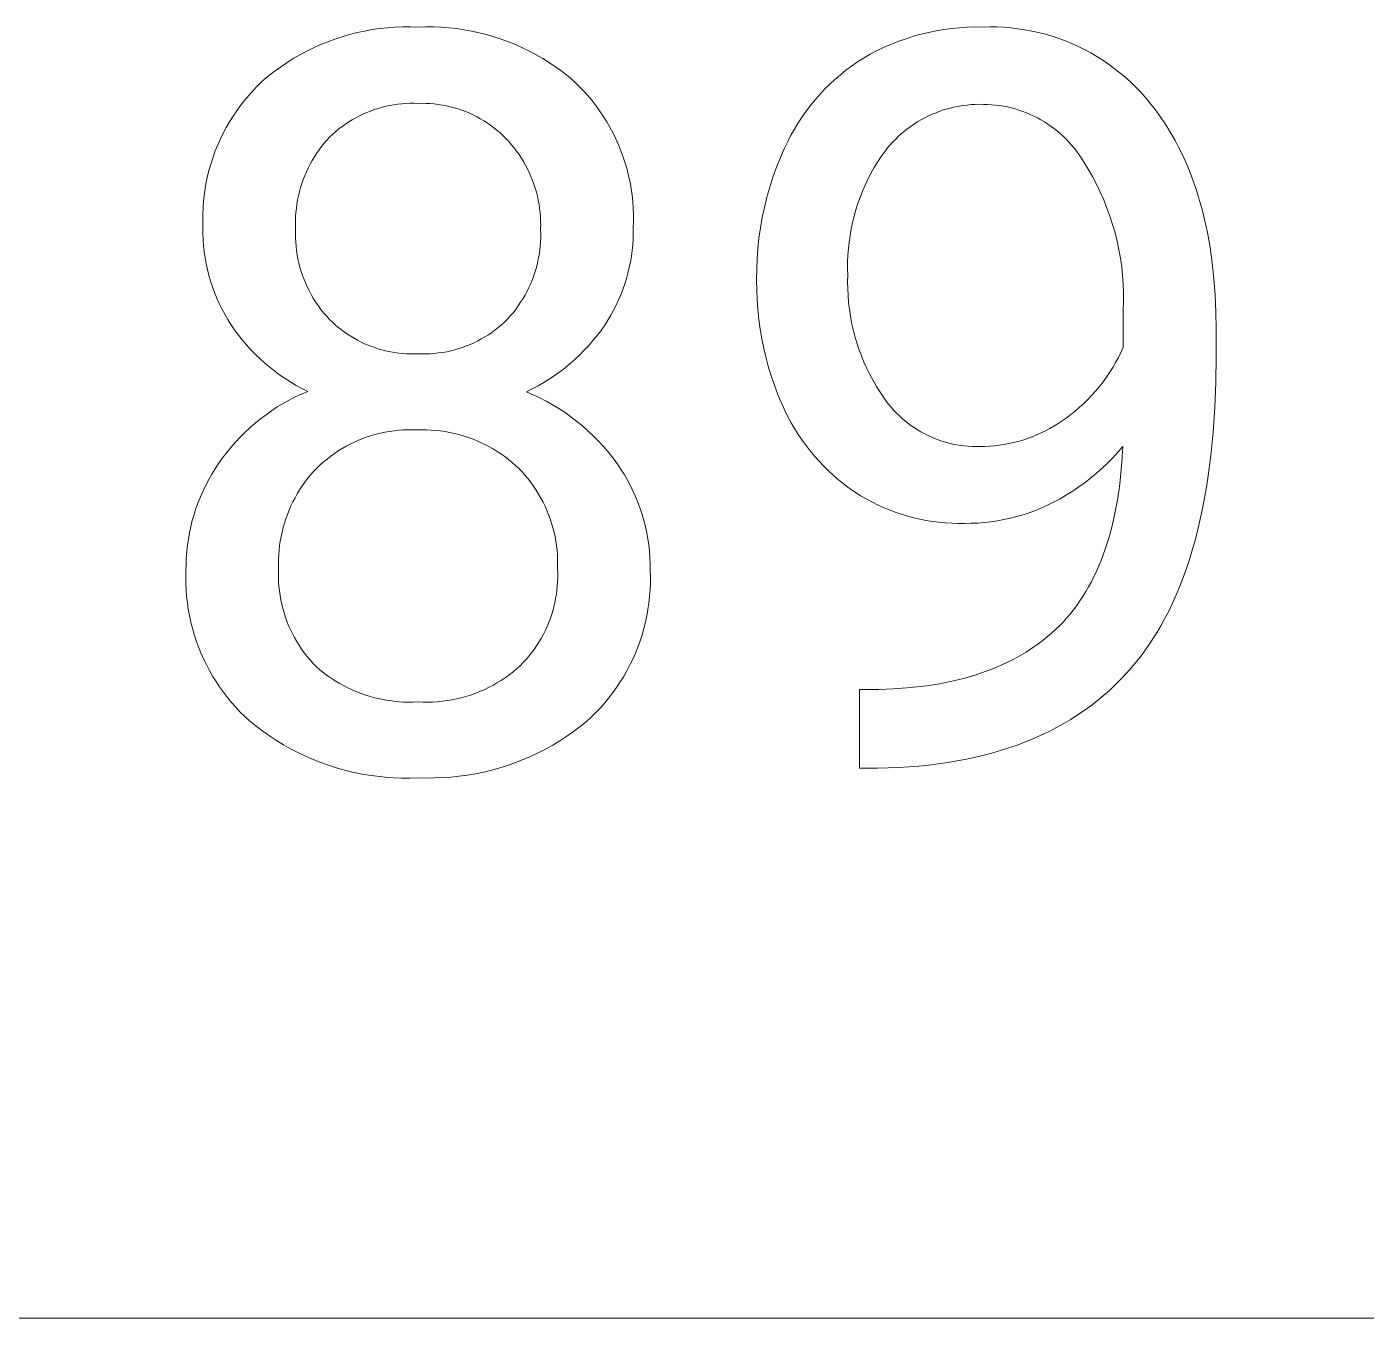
# Model space of a CAD drawing. Header units: millimetres. Extents: x -1246 to 2331, y -493 to 2006.
# Drawn here: x 1735.5 to 1797.6, y -292.9 to -233 of the extents above; entities that cross this region are included whole.
import ezdxf

# ---------------------------------------------------------------- set-up
doc = ezdxf.new("R2010")
doc.units = ezdxf.units.MM
doc.header["$MEASUREMENT"] = 0
doc.layers.add('Domyślny', color=7, linetype='Continuous', true_color=0x000000)

msp = doc.modelspace()

# ---------------------------------------------------------------- linework, layer by layer
at = {"layer": 'Domyślny', "color": 18, "lineweight": 15, "true_color": 0x000000}
for p, q in [((1749.455, -233.713), (1749.79, -233.59)), ((1749.79, -233.59), (1750.128, -233.479)), ((1750.128, -233.479), (1750.471, -233.38)), ((1750.471, -233.38), (1750.816, -233.292)), ((1750.816, -233.292), (1751.165, -233.217)), ((1751.165, -233.217), (1751.516, -233.154)), ((1751.516, -233.154), (1751.869, -233.103)), ((1751.869, -233.103), (1752.223, -233.064)), ((1752.223, -233.064), (1752.579, -233.037)), ((1752.579, -233.037), (1752.935, -233.023)), ((1752.935, -233.023), (1753.291, -233.021)), ((1753.291, -233.021), (1753.648, -233.032)), ((1753.648, -233.032), (1754.004, -233.022)), ((1754.004, -233.022), (1754.361, -233.024)), ((1754.361, -233.024), (1754.717, -233.038)), ((1754.717, -233.038), (1755.072, -233.065)), ((1755.072, -233.065), (1755.427, -233.104)), ((1755.427, -233.104), (1755.779, -233.155)), ((1755.779, -233.155), (1756.13, -233.218)), ((1756.13, -233.218), (1756.479, -233.294)), ((1756.479, -233.294), (1756.824, -233.381)), ((1756.824, -233.381), (1757.167, -233.481)), ((1757.167, -233.481), (1757.505, -233.592)), ((1757.505, -233.592), (1757.84, -233.715)), ((1775.942, -233.693), (1776.284, -233.572)), ((1776.284, -233.572), (1776.629, -233.463)), ((1776.629, -233.463), (1776.978, -233.365)), ((1776.978, -233.365), (1777.33, -233.28)), ((1777.33, -233.28), (1777.685, -233.207)), ((1777.685, -233.207), (1778.042, -233.147)), ((1778.042, -233.147), (1778.402, -233.099)), ((1778.402, -233.099), (1778.762, -233.063)), ((1778.762, -233.063), (1779.124, -233.04)), ((1779.124, -233.04), (1779.486, -233.03)), ((1779.486, -233.03), (1779.848, -233.032)), ((1779.848, -233.032), (1780.174, -233.025)), ((1780.174, -233.025), (1780.5, -233.029)), ((1780.5, -233.029), (1780.825, -233.044)), ((1780.825, -233.044), (1781.15, -233.071)), ((1781.15, -233.071), (1781.474, -233.108)), ((1781.474, -233.108), (1781.796, -233.157)), ((1781.796, -233.157), (1782.116, -233.216)), ((1782.116, -233.216), (1782.434, -233.287)), ((1782.434, -233.287), (1782.75, -233.369)), ((1782.75, -233.369), (1783.062, -233.461)), ((1783.062, -233.461), (1783.371, -233.564)), ((1783.371, -233.564), (1783.677, -233.678)), ((1748.165, -234.318), (1748.479, -234.15)), ((1748.479, -234.15), (1748.799, -233.993)), ((1748.799, -233.993), (1749.125, -233.848)), ((1749.125, -233.848), (1749.455, -233.713)), ((1757.84, -233.715), (1758.17, -233.849)), ((1758.17, -233.849), (1758.495, -233.995)), ((1758.495, -233.995), (1758.816, -234.152)), ((1758.816, -234.152), (1759.13, -234.32)), ((1774.625, -234.295), (1774.946, -234.127)), ((1774.946, -234.127), (1775.273, -233.971)), ((1775.273, -233.971), (1775.605, -233.826)), ((1775.605, -233.826), (1775.942, -233.693)), ((1783.677, -233.678), (1783.978, -233.801)), ((1783.978, -233.801), (1784.275, -233.936)), ((1784.275, -233.936), (1784.567, -234.08)), ((1784.567, -234.08), (1784.854, -234.234)), ((1784.854, -234.234), (1785.136, -234.398)), ((1747.259, -234.886), (1747.554, -234.687)), ((1747.554, -234.687), (1747.856, -234.497)), ((1747.856, -234.497), (1748.165, -234.318)), ((1759.13, -234.32), (1759.439, -234.498)), ((1759.439, -234.498), (1759.741, -234.687)), ((1759.741, -234.687), (1760.036, -234.887)), ((1773.494, -235.039), (1773.759, -234.841)), ((1773.759, -234.841), (1774.031, -234.652)), ((1774.031, -234.652), (1774.309, -234.473)), ((1774.309, -234.473), (1774.625, -234.295)), ((1785.136, -234.398), (1785.411, -234.572)), ((1785.411, -234.572), (1785.681, -234.755)), ((1785.681, -234.755), (1785.944, -234.947)), ((1746.417, -235.545), (1746.69, -235.316)), ((1746.69, -235.316), (1746.971, -235.096)), ((1746.971, -235.096), (1747.259, -234.886)), ((1760.036, -234.887), (1760.324, -235.097)), ((1760.324, -235.097), (1760.605, -235.316)), ((1760.605, -235.316), (1760.878, -235.545)), ((1772.742, -235.687), (1772.985, -235.463)), ((1772.985, -235.463), (1773.236, -235.247)), ((1773.236, -235.247), (1773.494, -235.039)), ((1785.944, -234.947), (1786.2, -235.148)), ((1786.2, -235.148), (1786.45, -235.358)), ((1786.45, -235.358), (1786.692, -235.576)), ((1745.789, -236.199), (1745.99, -235.974)), ((1745.99, -235.974), (1746.2, -235.756)), ((1746.2, -235.756), (1746.417, -235.545)), ((1760.878, -235.545), (1761.096, -235.756)), ((1761.096, -235.756), (1761.306, -235.973)), ((1761.306, -235.973), (1761.508, -236.198)), ((1772.28, -236.162), (1772.507, -235.92)), ((1772.507, -235.92), (1772.742, -235.687)), ((1786.692, -235.576), (1786.926, -235.802)), ((1786.926, -235.802), (1787.153, -236.037)), ((1787.153, -236.037), (1787.371, -236.279)), ((1745.231, -236.914), (1745.409, -236.669)), ((1745.409, -236.669), (1745.595, -236.431)), ((1745.595, -236.431), (1745.789, -236.199)), ((1752.156, -236.707), (1751.973, -236.752)), ((1752.339, -236.668), (1752.156, -236.707)), ((1752.524, -236.635), (1752.339, -236.668)), ((1752.71, -236.608), (1752.524, -236.635)), ((1752.897, -236.588), (1752.71, -236.608)), ((1753.084, -236.574), (1752.897, -236.588)), ((1753.272, -236.566), (1753.084, -236.574)), ((1753.46, -236.565), (1753.272, -236.566)), ((1753.648, -236.57), (1753.46, -236.565)), ((1753.836, -236.566), (1753.648, -236.57)), ((1754.024, -236.57), (1753.836, -236.566)), ((1754.212, -236.579), (1754.024, -236.57)), ((1754.4, -236.596), (1754.212, -236.579)), ((1754.586, -236.618), (1754.4, -236.596)), ((1754.772, -236.648), (1754.586, -236.618)), ((1754.957, -236.683), (1754.772, -236.648)), ((1755.141, -236.725), (1754.957, -236.683)), ((1755.323, -236.773), (1755.141, -236.725)), ((1761.508, -236.198), (1761.703, -236.43)), ((1761.703, -236.43), (1761.889, -236.668)), ((1761.889, -236.668), (1762.067, -236.913)), ((1771.652, -236.93), (1771.852, -236.667)), ((1771.852, -236.667), (1772.062, -236.41)), ((1772.062, -236.41), (1772.28, -236.162)), ((1778.57, -236.735), (1778.387, -236.776)), ((1778.753, -236.699), (1778.57, -236.735)), ((1778.938, -236.67), (1778.753, -236.699)), ((1779.124, -236.647), (1778.938, -236.67)), ((1779.311, -236.63), (1779.124, -236.647)), ((1779.498, -236.619), (1779.311, -236.63)), ((1779.685, -236.615), (1779.498, -236.619)), ((1779.872, -236.617), (1779.685, -236.615)), ((1780.059, -236.622), (1779.872, -236.617)), ((1780.245, -236.632), (1780.059, -236.622)), ((1780.431, -236.649), (1780.245, -236.632)), ((1780.616, -236.673), (1780.431, -236.649)), ((1780.8, -236.702), (1780.616, -236.673)), ((1780.983, -236.738), (1780.8, -236.702)), ((1781.164, -236.78), (1780.983, -236.738)), ((1787.371, -236.279), (1787.581, -236.528)), ((1787.581, -236.528), (1787.782, -236.784)), ((1744.902, -237.422), (1745.062, -237.165)), ((1745.062, -237.165), (1745.231, -236.914)), ((1750.592, -237.333), (1750.432, -237.431)), ((1750.755, -237.24), (1750.592, -237.333)), ((1750.922, -237.153), (1750.755, -237.24)), ((1751.091, -237.071), (1750.922, -237.153)), ((1751.263, -236.996), (1751.091, -237.071)), ((1751.437, -236.926), (1751.263, -236.996)), ((1751.614, -236.862), (1751.437, -236.926)), ((1751.793, -236.804), (1751.614, -236.862)), ((1751.973, -236.752), (1751.793, -236.804)), ((1755.503, -236.828), (1755.323, -236.773)), ((1755.681, -236.889), (1755.503, -236.828)), ((1755.857, -236.956), (1755.681, -236.889)), ((1756.03, -237.029), (1755.857, -236.956)), ((1756.201, -237.108), (1756.03, -237.029)), ((1756.369, -237.193), (1756.201, -237.108)), ((1756.534, -237.283), (1756.369, -237.193)), ((1756.696, -237.38), (1756.534, -237.283)), ((1762.067, -236.913), (1762.236, -237.163)), ((1762.236, -237.163), (1762.396, -237.42)), ((1771.279, -237.477), (1771.461, -237.2)), ((1771.461, -237.2), (1771.652, -236.93)), ((1776.998, -237.325), (1776.836, -237.419)), ((1777.163, -237.236), (1776.998, -237.325)), ((1777.33, -237.153), (1777.163, -237.236)), ((1777.501, -237.076), (1777.33, -237.153)), ((1777.674, -237.004), (1777.501, -237.076)), ((1777.849, -236.938), (1777.674, -237.004)), ((1778.027, -236.878), (1777.849, -236.938)), ((1778.206, -236.824), (1778.027, -236.878)), ((1778.387, -236.776), (1778.206, -236.824)), ((1781.344, -236.829), (1781.164, -236.78)), ((1781.523, -236.883), (1781.344, -236.829)), ((1781.699, -236.944), (1781.523, -236.883)), ((1781.873, -237.01), (1781.699, -236.944)), ((1782.045, -237.083), (1781.873, -237.01)), ((1782.214, -237.161), (1782.045, -237.083)), ((1782.381, -237.245), (1782.214, -237.161)), ((1782.544, -237.335), (1782.381, -237.245)), ((1782.704, -237.431), (1782.544, -237.335)), ((1787.782, -236.784), (1787.96, -237.022)), ((1787.96, -237.022), (1788.132, -237.266)), ((1788.132, -237.266), (1788.299, -237.515)), ((1744.476, -238.222), (1744.609, -237.95)), ((1744.609, -237.95), (1744.751, -237.683)), ((1744.751, -237.683), (1744.902, -237.422)), ((1749.828, -237.877), (1749.687, -238.002)), ((1749.973, -237.758), (1749.828, -237.877)), ((1750.122, -237.644), (1749.973, -237.758)), ((1750.275, -237.535), (1750.122, -237.644)), ((1750.432, -237.431), (1750.275, -237.535)), ((1756.854, -237.481), (1756.696, -237.38)), ((1757.009, -237.589), (1756.854, -237.481)), ((1757.16, -237.701), (1757.009, -237.589)), ((1757.307, -237.819), (1757.16, -237.701)), ((1757.449, -237.942), (1757.307, -237.819)), ((1757.588, -238.069), (1757.449, -237.942)), ((1762.396, -237.42), (1762.548, -237.682)), ((1762.548, -237.682), (1762.69, -237.949)), ((1762.69, -237.949), (1762.823, -238.221)), ((1770.945, -238.049), (1771.107, -237.76)), ((1771.107, -237.76), (1771.279, -237.477)), ((1776.08, -237.97), (1775.94, -238.095)), ((1776.223, -237.85), (1776.08, -237.97)), ((1776.371, -237.734), (1776.223, -237.85)), ((1776.523, -237.624), (1776.371, -237.734)), ((1776.678, -237.519), (1776.523, -237.624)), ((1776.836, -237.419), (1776.678, -237.519)), ((1782.861, -237.531), (1782.704, -237.431)), ((1783.015, -237.637), (1782.861, -237.531)), ((1783.164, -237.749), (1783.015, -237.637)), ((1783.31, -237.865), (1783.164, -237.749)), ((1783.452, -237.986), (1783.31, -237.865)), ((1788.299, -237.515), (1788.46, -237.769)), ((1788.46, -237.769), (1788.615, -238.029)), ((1744.24, -238.779), (1744.353, -238.498)), ((1744.353, -238.498), (1744.476, -238.222)), ((1749.169, -238.575), (1749.052, -238.731)), ((1749.291, -238.422), (1749.169, -238.575)), ((1749.418, -238.274), (1749.291, -238.422)), ((1749.55, -238.13), (1749.418, -238.274)), ((1749.687, -238.002), (1749.55, -238.13)), ((1757.722, -238.202), (1757.588, -238.069)), ((1757.853, -238.343), (1757.722, -238.202)), ((1757.98, -238.488), (1757.853, -238.343)), ((1758.102, -238.637), (1757.98, -238.488)), ((1762.823, -238.221), (1762.946, -238.497)), ((1762.946, -238.497), (1763.06, -238.777)), ((1770.652, -238.642), (1770.794, -238.343)), ((1770.794, -238.343), (1770.945, -238.049)), ((1775.548, -238.496), (1775.426, -238.639)), ((1775.674, -238.358), (1775.548, -238.496)), ((1775.805, -238.224), (1775.674, -238.358)), ((1775.94, -238.095), (1775.805, -238.224)), ((1783.589, -238.112), (1783.452, -237.986)), ((1783.722, -238.243), (1783.589, -238.112)), ((1783.851, -238.378), (1783.722, -238.243)), ((1783.974, -238.518), (1783.851, -238.378)), ((1784.093, -238.661), (1783.974, -238.518)), ((1788.615, -238.029), (1788.764, -238.294)), ((1788.764, -238.294), (1788.908, -238.564)), ((1788.908, -238.564), (1789.046, -238.839)), ((1744.042, -239.35), (1744.136, -239.063)), ((1744.136, -239.063), (1744.24, -238.779)), ((1748.734, -239.223), (1748.639, -239.394)), ((1748.834, -239.056), (1748.734, -239.223)), ((1748.94, -238.892), (1748.834, -239.056)), ((1749.052, -238.731), (1748.94, -238.892)), ((1758.219, -238.79), (1758.102, -238.637)), ((1758.331, -238.947), (1758.219, -238.79)), ((1758.437, -239.108), (1758.331, -238.947)), ((1758.538, -239.273), (1758.437, -239.108)), ((1763.06, -238.777), (1763.163, -239.061)), ((1763.163, -239.061), (1763.257, -239.349)), ((1770.276, -239.537), (1770.456, -239.087)), ((1770.456, -239.087), (1770.652, -238.642)), ((1775.134, -239.035), (1774.966, -239.291)), ((1775.31, -238.785), (1775.134, -239.035)), ((1775.426, -238.639), (1775.31, -238.785)), ((1784.207, -238.809), (1784.093, -238.661)), ((1784.316, -238.96), (1784.207, -238.809)), ((1784.42, -239.115), (1784.316, -238.96)), ((1784.518, -239.274), (1784.42, -239.115)), ((1789.046, -238.839), (1789.179, -239.12)), ((1789.179, -239.12), (1789.306, -239.406)), ((1743.884, -239.934), (1743.958, -239.641)), ((1743.958, -239.641), (1744.042, -239.35)), ((1748.467, -239.745), (1748.39, -239.924)), ((1748.55, -239.568), (1748.467, -239.745)), ((1748.639, -239.394), (1748.55, -239.568)), ((1758.633, -239.44), (1758.538, -239.273)), ((1758.722, -239.611), (1758.633, -239.44)), ((1758.806, -239.784), (1758.722, -239.611)), ((1758.884, -239.961), (1758.806, -239.784)), ((1763.257, -239.349), (1763.341, -239.639)), ((1763.341, -239.639), (1763.415, -239.933)), ((1770.111, -239.994), (1770.276, -239.537)), ((1774.658, -239.818), (1774.517, -240.09)), ((1774.808, -239.552), (1774.658, -239.818)), ((1774.966, -239.291), (1774.808, -239.552)), ((1784.73, -239.616), (1784.518, -239.274)), ((1784.93, -239.965), (1784.73, -239.616)), ((1789.306, -239.406), (1789.427, -239.697)), ((1789.427, -239.697), (1789.542, -239.994)), ((1743.767, -240.527), (1743.821, -240.229)), ((1743.821, -240.229), (1743.884, -239.934)), ((1748.254, -240.29), (1748.196, -240.477)), ((1748.319, -240.106), (1748.254, -240.29)), ((1748.39, -239.924), (1748.319, -240.106)), ((1758.956, -240.14), (1758.884, -239.961)), ((1759.022, -240.321), (1758.956, -240.14)), ((1759.081, -240.504), (1759.022, -240.321)), ((1763.415, -239.933), (1763.478, -240.229)), ((1763.478, -240.229), (1763.531, -240.526)), ((1769.829, -240.923), (1769.962, -240.456)), ((1769.962, -240.456), (1770.111, -239.994)), ((1774.386, -240.366), (1774.264, -240.646)), ((1774.517, -240.09), (1774.386, -240.366)), ((1785.117, -240.321), (1784.93, -239.965)), ((1785.293, -240.683), (1785.117, -240.321)), ((1789.542, -239.994), (1789.652, -240.296)), ((1789.652, -240.296), (1789.756, -240.603)), ((1743.692, -241.127), (1743.724, -240.826)), ((1743.724, -240.826), (1743.767, -240.527)), ((1748.059, -241.046), (1748.026, -241.238)), ((1748.098, -240.855), (1748.059, -241.046)), ((1748.144, -240.665), (1748.098, -240.855)), ((1748.196, -240.477), (1748.144, -240.665)), ((1759.135, -240.689), (1759.081, -240.504)), ((1759.182, -240.876), (1759.135, -240.689)), ((1759.223, -241.065), (1759.182, -240.876)), ((1759.258, -241.254), (1759.223, -241.065)), ((1763.531, -240.526), (1763.574, -240.826)), ((1763.574, -240.826), (1763.606, -241.126)), ((1769.712, -241.394), (1769.829, -240.923)), ((1774.152, -240.93), (1774.049, -241.218)), ((1774.264, -240.646), (1774.152, -240.93)), ((1785.456, -241.051), (1785.293, -240.683)), ((1785.606, -241.425), (1785.456, -241.051)), ((1789.756, -240.603), (1789.854, -240.916)), ((1789.854, -240.916), (1789.947, -241.233)), ((1743.658, -241.731), (1743.669, -241.428)), ((1743.669, -241.428), (1743.692, -241.127)), ((1747.979, -241.626), (1747.966, -241.821)), ((1747.999, -241.432), (1747.979, -241.626)), ((1748.026, -241.238), (1747.999, -241.432)), ((1759.286, -241.445), (1759.258, -241.254)), ((1759.308, -241.637), (1759.286, -241.445)), ((1759.323, -241.829), (1759.308, -241.637)), ((1763.606, -241.126), (1763.628, -241.428)), ((1763.628, -241.428), (1763.639, -241.73)), ((1769.611, -241.869), (1769.712, -241.394)), ((1773.956, -241.509), (1773.873, -241.803)), ((1774.049, -241.218), (1773.956, -241.509)), ((1785.743, -241.803), (1785.606, -241.425)), ((1789.947, -241.233), (1790.034, -241.557)), ((1790.034, -241.557), (1790.115, -241.885)), ((1743.656, -242.033), (1743.658, -241.731)), ((1743.665, -242.335), (1743.656, -242.033)), ((1747.966, -241.821), (1747.959, -242.016)), ((1747.959, -242.016), (1747.959, -242.212)), ((1747.959, -242.212), (1747.966, -242.407)), ((1759.332, -242.021), (1759.323, -241.829)), ((1759.33, -242.407), (1759.334, -242.214)), ((1759.334, -242.214), (1759.332, -242.021)), ((1763.64, -242.033), (1763.63, -242.335)), ((1763.639, -241.73), (1763.64, -242.033)), ((1769.527, -242.347), (1769.611, -241.869)), ((1773.8, -242.1), (1773.737, -242.399)), ((1773.873, -241.803), (1773.8, -242.1)), ((1785.867, -242.186), (1785.743, -241.803)), ((1785.978, -242.572), (1785.867, -242.186)), ((1790.115, -241.885), (1790.191, -242.219)), ((1790.191, -242.219), (1790.261, -242.558)), ((1743.667, -242.614), (1743.665, -242.335)), ((1743.678, -242.893), (1743.667, -242.614)), ((1743.698, -243.171), (1743.678, -242.893)), ((1747.966, -242.407), (1747.961, -242.605)), ((1747.961, -242.605), (1747.962, -242.804)), ((1747.962, -242.804), (1747.971, -243.003)), ((1759.326, -243.002), (1759.334, -242.803)), ((1759.335, -242.605), (1759.33, -242.407)), ((1759.334, -242.803), (1759.335, -242.605)), ((1763.621, -242.866), (1763.603, -243.13)), ((1763.63, -242.601), (1763.621, -242.866)), ((1763.63, -242.335), (1763.63, -242.601)), ((1769.408, -243.31), (1769.459, -242.828)), ((1769.459, -242.828), (1769.527, -242.347)), ((1773.684, -242.699), (1773.641, -243.002)), ((1773.737, -242.399), (1773.684, -242.699)), ((1786.076, -242.963), (1785.978, -242.572)), ((1790.261, -242.558), (1790.326, -242.902)), ((1790.326, -242.902), (1790.385, -243.252)), ((1743.728, -243.449), (1743.698, -243.171)), ((1743.768, -243.725), (1743.728, -243.449)), ((1747.971, -243.003), (1747.987, -243.201)), ((1747.987, -243.201), (1748.01, -243.399)), ((1748.01, -243.399), (1748.039, -243.595)), ((1759.26, -243.593), (1759.288, -243.397)), ((1759.288, -243.397), (1759.31, -243.199)), ((1759.31, -243.199), (1759.326, -243.002)), ((1763.576, -243.394), (1763.54, -243.657)), ((1763.603, -243.13), (1763.576, -243.394)), ((1769.373, -243.795), (1769.408, -243.31)), ((1773.609, -243.306), (1773.587, -243.611)), ((1773.641, -243.002), (1773.609, -243.306)), ((1786.16, -243.356), (1786.076, -242.963)), ((1786.23, -243.753), (1786.16, -243.356)), ((1790.385, -243.252), (1790.438, -243.607)), ((1743.817, -243.999), (1743.768, -243.725)), ((1743.876, -244.272), (1743.817, -243.999)), ((1748.039, -243.595), (1748.075, -243.791)), ((1748.075, -243.791), (1748.118, -243.985)), ((1748.118, -243.985), (1748.168, -244.177)), ((1748.168, -244.177), (1748.225, -244.368)), ((1759.077, -244.364), (1759.133, -244.174)), ((1759.133, -244.174), (1759.182, -243.982)), ((1759.182, -243.982), (1759.224, -243.788)), ((1759.224, -243.788), (1759.26, -243.593)), ((1763.443, -244.179), (1763.381, -244.437)), ((1763.496, -243.919), (1763.443, -244.179)), ((1763.54, -243.657), (1763.496, -243.919)), ((1769.355, -244.28), (1769.373, -243.795)), ((1773.575, -243.916), (1773.574, -244.222)), ((1773.587, -243.611), (1773.575, -243.916)), ((1786.287, -244.151), (1786.23, -243.753)), ((1786.33, -244.551), (1786.287, -244.151)), ((1790.438, -243.607), (1790.486, -243.967)), ((1790.486, -243.967), (1790.564, -244.704)), ((1743.944, -244.543), (1743.876, -244.272)), ((1744.022, -244.811), (1743.944, -244.543)), ((1744.109, -245.076), (1744.022, -244.811)), ((1748.225, -244.368), (1748.288, -244.557)), ((1748.288, -244.557), (1748.358, -244.743)), ((1748.358, -244.743), (1748.434, -244.926)), ((1758.872, -244.923), (1758.947, -244.739)), ((1758.947, -244.739), (1759.015, -244.553)), ((1759.015, -244.553), (1759.077, -244.364)), ((1763.311, -244.693), (1763.232, -244.946)), ((1763.381, -244.437), (1763.311, -244.693)), ((1769.354, -244.765), (1769.355, -244.28)), ((1769.356, -245.221), (1769.354, -244.765)), ((1773.574, -244.222), (1773.583, -244.527)), ((1773.583, -244.527), (1773.575, -244.846)), ((1786.359, -244.952), (1786.33, -244.551)), ((1790.564, -244.704), (1790.62, -245.461)), ((1744.204, -245.338), (1744.109, -245.076)), ((1744.309, -245.596), (1744.204, -245.338)), ((1748.434, -244.926), (1748.516, -245.107)), ((1748.516, -245.107), (1748.605, -245.285)), ((1748.605, -245.285), (1748.7, -245.46)), ((1758.609, -245.457), (1758.703, -245.282)), ((1758.703, -245.282), (1758.79, -245.104)), ((1758.79, -245.104), (1758.872, -244.923)), ((1763.145, -245.197), (1763.049, -245.444)), ((1763.232, -244.946), (1763.145, -245.197)), ((1769.373, -245.677), (1769.356, -245.221)), ((1773.575, -244.846), (1773.579, -245.164)), ((1773.579, -245.164), (1773.593, -245.483)), ((1786.375, -245.354), (1786.359, -244.952)), ((1786.376, -245.757), (1786.375, -245.354)), ((1744.423, -245.851), (1744.309, -245.596)), ((1744.545, -246.102), (1744.423, -245.851)), ((1748.7, -245.46), (1748.801, -245.631)), ((1748.801, -245.631), (1748.908, -245.799)), ((1748.908, -245.799), (1749.021, -245.963)), ((1749.021, -245.963), (1749.139, -246.123)), ((1758.176, -246.121), (1758.293, -245.96)), ((1758.293, -245.96), (1758.404, -245.796)), ((1758.404, -245.796), (1758.51, -245.628)), ((1758.51, -245.628), (1758.609, -245.457)), ((1762.834, -245.929), (1762.714, -246.166)), ((1762.945, -245.688), (1762.834, -245.929)), ((1763.049, -245.444), (1762.945, -245.688)), ((1769.405, -246.132), (1769.373, -245.677)), ((1773.593, -245.483), (1773.619, -245.8)), ((1773.619, -245.8), (1773.655, -246.117)), ((1786.364, -246.159), (1786.376, -245.757)), ((1790.62, -245.461), (1790.653, -246.24)), ((1744.676, -246.348), (1744.545, -246.102)), ((1744.816, -246.589), (1744.676, -246.348)), ((1744.964, -246.826), (1744.816, -246.589)), ((1749.139, -246.123), (1749.263, -246.278)), ((1749.263, -246.278), (1749.392, -246.429)), ((1749.392, -246.429), (1749.526, -246.576)), ((1749.526, -246.576), (1749.656, -246.703)), ((1757.656, -246.709), (1757.793, -246.576)), ((1757.793, -246.576), (1757.926, -246.429)), ((1757.926, -246.429), (1758.054, -246.277)), ((1758.054, -246.277), (1758.176, -246.121)), ((1762.451, -246.626), (1762.308, -246.85)), ((1762.586, -246.398), (1762.451, -246.626)), ((1762.714, -246.166), (1762.586, -246.398)), ((1769.452, -246.586), (1769.405, -246.132)), ((1769.514, -247.038), (1769.452, -246.586)), ((1773.655, -246.117), (1773.702, -246.432)), ((1773.702, -246.432), (1773.76, -246.745)), ((1786.364, -247.874), (1786.364, -246.159)), ((1790.653, -246.24), (1790.665, -247.041)), ((1745.133, -247.072), (1744.964, -246.826)), ((1745.311, -247.312), (1745.133, -247.072)), ((1749.656, -246.703), (1749.791, -246.827)), ((1749.791, -246.827), (1749.929, -246.945)), ((1749.929, -246.945), (1750.072, -247.059)), ((1750.072, -247.059), (1750.218, -247.168)), ((1750.218, -247.168), (1750.367, -247.272)), ((1750.367, -247.272), (1750.521, -247.371)), ((1756.745, -247.398), (1756.906, -247.296)), ((1756.906, -247.296), (1757.064, -247.189)), ((1757.064, -247.189), (1757.218, -247.077)), ((1757.218, -247.077), (1757.369, -246.959)), ((1757.369, -246.959), (1757.514, -246.836)), ((1757.514, -246.836), (1757.656, -246.709)), ((1762.133, -247.096), (1761.95, -247.336)), ((1762.308, -246.85), (1762.133, -247.096)), ((1769.591, -247.487), (1769.514, -247.038)), ((1773.76, -246.745), (1773.829, -247.057)), ((1773.829, -247.057), (1773.908, -247.365)), ((1790.665, -247.041), (1790.665, -248.291)), ((1745.497, -247.545), (1745.311, -247.312)), ((1745.69, -247.773), (1745.497, -247.545)), ((1745.891, -247.994), (1745.69, -247.773)), ((1750.521, -247.371), (1750.677, -247.464)), ((1750.677, -247.464), (1750.836, -247.553)), ((1750.836, -247.553), (1750.999, -247.636)), ((1750.999, -247.636), (1751.164, -247.713)), ((1751.164, -247.713), (1751.331, -247.785)), ((1751.331, -247.785), (1751.501, -247.851)), ((1751.501, -247.851), (1751.673, -247.912)), ((1751.673, -247.912), (1751.847, -247.967)), ((1755.53, -247.943), (1755.711, -247.883)), ((1755.711, -247.883), (1755.89, -247.818)), ((1755.89, -247.818), (1756.067, -247.746)), ((1756.067, -247.746), (1756.241, -247.667)), ((1756.241, -247.667), (1756.412, -247.583)), ((1756.412, -247.583), (1756.58, -247.493)), ((1756.58, -247.493), (1756.745, -247.398)), ((1761.562, -247.798), (1761.356, -248.019)), ((1761.76, -247.571), (1761.562, -247.798)), ((1761.95, -247.336), (1761.76, -247.571)), ((1769.682, -247.934), (1769.591, -247.487)), ((1773.908, -247.365), (1773.998, -247.671)), ((1773.998, -247.671), (1774.099, -247.973)), ((1786.253, -248.118), (1786.364, -247.874)), ((1746.099, -248.208), (1745.891, -247.994)), ((1746.314, -248.415), (1746.099, -248.208)), ((1746.536, -248.614), (1746.314, -248.415)), ((1751.847, -247.967), (1752.022, -248.015)), ((1752.022, -248.015), (1752.199, -248.058)), ((1752.199, -248.058), (1752.378, -248.095)), ((1752.378, -248.095), (1752.557, -248.126)), ((1752.557, -248.126), (1752.738, -248.151)), ((1752.738, -248.151), (1752.919, -248.17)), ((1752.919, -248.17), (1753.101, -248.183)), ((1753.101, -248.183), (1753.283, -248.189)), ((1753.283, -248.189), (1753.466, -248.19)), ((1753.466, -248.19), (1753.648, -248.184)), ((1753.648, -248.184), (1753.838, -248.19)), ((1753.838, -248.19), (1754.029, -248.188)), ((1754.029, -248.188), (1754.22, -248.181)), ((1754.22, -248.181), (1754.41, -248.166)), ((1754.41, -248.166), (1754.599, -248.145)), ((1754.599, -248.145), (1754.788, -248.118)), ((1754.788, -248.118), (1754.976, -248.084)), ((1754.976, -248.084), (1755.162, -248.043)), ((1755.162, -248.043), (1755.347, -247.996)), ((1755.347, -247.996), (1755.53, -247.943)), ((1760.924, -248.44), (1760.697, -248.64)), ((1761.143, -248.233), (1760.924, -248.44)), ((1761.356, -248.019), (1761.143, -248.233)), ((1769.788, -248.378), (1769.682, -247.934)), ((1769.909, -248.818), (1769.788, -248.378)), ((1774.099, -247.973), (1774.21, -248.272)), ((1774.21, -248.272), (1774.331, -248.567)), ((1786.008, -248.592), (1786.135, -248.357)), ((1786.135, -248.357), (1786.253, -248.118)), ((1790.665, -248.291), (1790.649, -249.506)), ((1746.765, -248.806), (1746.536, -248.614)), ((1747, -248.991), (1746.765, -248.806)), ((1747.24, -249.167), (1747, -248.991)), ((1747.487, -249.335), (1747.24, -249.167)), ((1760.225, -249.016), (1759.98, -249.192)), ((1760.464, -248.832), (1760.225, -249.016)), ((1760.697, -248.64), (1760.464, -248.832)), ((1770.044, -249.253), (1769.909, -248.818)), ((1774.331, -248.567), (1774.462, -248.857)), ((1774.462, -248.857), (1774.603, -249.143)), ((1774.603, -249.143), (1774.753, -249.424)), ((1785.58, -249.271), (1785.73, -249.05)), ((1785.73, -249.05), (1785.873, -248.823)), ((1785.873, -248.823), (1786.008, -248.592)), ((1747.739, -249.495), (1747.487, -249.335)), ((1747.996, -249.647), (1747.739, -249.495)), ((1748.259, -249.789), (1747.996, -249.647)), ((1748.526, -249.923), (1748.259, -249.789)), ((1759.212, -249.671), (1758.945, -249.814)), ((1759.473, -249.52), (1759.212, -249.671)), ((1759.729, -249.36), (1759.473, -249.52)), ((1759.98, -249.192), (1759.729, -249.36)), ((1770.193, -249.684), (1770.044, -249.253)), ((1770.356, -250.11), (1770.193, -249.684)), ((1774.753, -249.424), (1774.914, -249.699)), ((1774.914, -249.699), (1775.083, -249.969)), ((1785.087, -249.903), (1785.259, -249.698)), ((1785.259, -249.698), (1785.423, -249.487)), ((1785.423, -249.487), (1785.58, -249.271)), ((1790.649, -249.506), (1790.604, -250.678)), ((1747.388, -250.485), (1747.665, -250.33)), ((1747.665, -250.33), (1747.947, -250.185)), ((1747.947, -250.185), (1748.234, -250.049)), ((1748.234, -250.049), (1748.526, -249.923)), ((1758.945, -249.814), (1758.675, -249.947)), ((1758.675, -249.947), (1758.986, -250.082)), ((1758.986, -250.082), (1759.293, -250.227)), ((1759.293, -250.227), (1759.594, -250.383)), ((1759.594, -250.383), (1759.89, -250.549)), ((1770.533, -250.531), (1770.356, -250.11)), ((1775.083, -249.969), (1775.262, -250.233)), ((1775.262, -250.233), (1775.367, -250.378)), ((1775.367, -250.378), (1775.476, -250.52)), ((1784.533, -250.482), (1784.724, -250.295)), ((1784.724, -250.295), (1784.909, -250.102)), ((1784.909, -250.102), (1785.087, -249.903)), ((1746.338, -251.196), (1746.592, -251.005)), ((1746.592, -251.005), (1746.851, -250.823)), ((1746.851, -250.823), (1747.117, -250.649)), ((1747.117, -250.649), (1747.388, -250.485)), ((1759.89, -250.549), (1760.18, -250.725)), ((1760.18, -250.725), (1760.463, -250.912)), ((1760.463, -250.912), (1760.74, -251.108)), ((1770.664, -250.818), (1770.533, -250.531)), ((1770.805, -251.101), (1770.664, -250.818)), ((1775.476, -250.52), (1775.59, -250.658)), ((1775.59, -250.658), (1775.709, -250.791)), ((1775.709, -250.791), (1775.833, -250.921)), ((1775.833, -250.921), (1775.96, -251.046)), ((1783.708, -251.162), (1783.923, -251.003)), ((1783.923, -251.003), (1784.132, -250.836)), ((1784.132, -250.836), (1784.335, -250.663)), ((1784.335, -250.663), (1784.533, -250.482)), ((1790.604, -250.678), (1790.528, -251.809)), ((1745.62, -251.82), (1745.852, -251.604)), ((1745.852, -251.604), (1746.092, -251.396)), ((1746.092, -251.396), (1746.338, -251.196)), ((1760.74, -251.108), (1761.01, -251.314)), ((1761.01, -251.314), (1761.273, -251.529)), ((1761.273, -251.529), (1761.528, -251.753)), ((1770.955, -251.378), (1770.805, -251.101)), ((1771.113, -251.651), (1770.955, -251.378)), ((1771.281, -251.918), (1771.113, -251.651)), ((1775.96, -251.046), (1776.092, -251.167)), ((1776.092, -251.167), (1776.228, -251.284)), ((1776.228, -251.284), (1776.368, -251.395)), ((1776.368, -251.395), (1776.512, -251.502)), ((1776.512, -251.502), (1776.659, -251.604)), ((1776.659, -251.604), (1776.809, -251.701)), ((1782.75, -251.755), (1782.949, -251.65)), ((1782.949, -251.65), (1783.145, -251.537)), ((1783.145, -251.537), (1783.337, -251.419)), ((1783.337, -251.419), (1783.524, -251.293)), ((1783.524, -251.293), (1783.708, -251.162)), ((1744.969, -252.514), (1745.178, -252.275)), ((1745.178, -252.275), (1745.395, -252.044)), ((1745.395, -252.044), (1745.62, -251.82)), ((1750.888, -252.191), (1750.692, -252.277)), ((1751.086, -252.111), (1750.888, -252.191)), ((1751.287, -252.039), (1751.086, -252.111)), ((1751.49, -251.973), (1751.287, -252.039)), ((1751.696, -251.914), (1751.49, -251.973)), ((1751.903, -251.863), (1751.696, -251.914)), ((1752.112, -251.818), (1751.903, -251.863)), ((1752.322, -251.781), (1752.112, -251.818)), ((1752.534, -251.751), (1752.322, -251.781)), ((1752.746, -251.728), (1752.534, -251.751)), ((1752.959, -251.713), (1752.746, -251.728)), ((1753.173, -251.704), (1752.959, -251.713)), ((1753.387, -251.704), (1753.173, -251.704)), ((1753.6, -251.71), (1753.387, -251.704)), ((1753.817, -251.705), (1753.6, -251.71)), ((1754.033, -251.707), (1753.817, -251.705)), ((1754.25, -251.716), (1754.033, -251.707)), ((1754.466, -251.733), (1754.25, -251.716)), ((1754.681, -251.757), (1754.466, -251.733)), ((1754.896, -251.788), (1754.681, -251.757)), ((1755.109, -251.826), (1754.896, -251.788)), ((1755.321, -251.871), (1755.109, -251.826)), ((1755.531, -251.924), (1755.321, -251.871)), ((1755.739, -251.984), (1755.531, -251.924)), ((1755.945, -252.05), (1755.739, -251.984)), ((1756.149, -252.124), (1755.945, -252.05)), ((1756.35, -252.205), (1756.149, -252.124)), ((1756.549, -252.292), (1756.35, -252.205)), ((1761.528, -251.753), (1761.774, -251.986)), ((1761.774, -251.986), (1762.013, -252.227)), ((1762.013, -252.227), (1762.243, -252.476)), ((1771.458, -252.18), (1771.281, -251.918)), ((1771.643, -252.436), (1771.458, -252.18)), ((1776.809, -251.701), (1776.963, -251.793)), ((1776.963, -251.793), (1777.12, -251.879)), ((1777.12, -251.879), (1777.28, -251.96)), ((1777.28, -251.96), (1777.442, -252.035)), ((1777.442, -252.035), (1777.607, -252.105)), ((1777.607, -252.105), (1777.774, -252.169)), ((1777.774, -252.169), (1777.943, -252.228)), ((1777.943, -252.228), (1778.114, -252.28)), ((1781.271, -252.3), (1781.489, -252.243)), ((1781.489, -252.243), (1781.706, -252.18)), ((1781.706, -252.18), (1781.92, -252.109)), ((1781.92, -252.109), (1782.132, -252.031)), ((1782.132, -252.031), (1782.341, -251.946)), ((1782.341, -251.946), (1782.547, -251.854)), ((1782.547, -251.854), (1782.75, -251.755)), ((1790.528, -251.809), (1790.421, -252.899)), ((1744.576, -253.012), (1744.768, -252.759)), ((1744.768, -252.759), (1744.969, -252.514)), ((1749.765, -252.806), (1749.592, -252.93)), ((1749.943, -252.688), (1749.765, -252.806)), ((1750.125, -252.575), (1749.943, -252.688)), ((1750.311, -252.47), (1750.125, -252.575)), ((1750.5, -252.37), (1750.311, -252.47)), ((1750.692, -252.277), (1750.5, -252.37)), ((1756.744, -252.386), (1756.549, -252.292)), ((1756.936, -252.486), (1756.744, -252.386)), ((1757.125, -252.593), (1756.936, -252.486)), ((1757.31, -252.706), (1757.125, -252.593)), ((1757.49, -252.825), (1757.31, -252.706)), ((1757.667, -252.95), (1757.49, -252.825)), ((1762.243, -252.476), (1762.465, -252.734)), ((1762.465, -252.734), (1762.677, -252.999)), ((1771.837, -252.685), (1771.643, -252.436)), ((1772.038, -252.928), (1771.837, -252.685)), ((1778.114, -252.28), (1778.287, -252.327)), ((1778.287, -252.327), (1778.461, -252.368)), ((1778.461, -252.368), (1778.637, -252.403)), ((1778.637, -252.403), (1778.813, -252.431)), ((1778.813, -252.431), (1778.991, -252.454)), ((1778.991, -252.454), (1779.169, -252.471)), ((1779.169, -252.471), (1779.348, -252.481)), ((1779.348, -252.481), (1779.526, -252.486)), ((1779.526, -252.486), (1779.705, -252.484)), ((1779.705, -252.484), (1779.931, -252.481)), ((1779.931, -252.481), (1780.156, -252.469)), ((1780.156, -252.469), (1780.381, -252.45)), ((1780.381, -252.45), (1780.605, -252.424)), ((1780.605, -252.424), (1780.828, -252.39)), ((1780.828, -252.39), (1781.05, -252.348)), ((1781.05, -252.348), (1781.271, -252.3)), ((1786.114, -252.746), (1785.879, -253)), ((1786.34, -252.484), (1786.114, -252.746)), ((1786.299, -253.196), (1786.34, -252.484)), ((1744.077, -253.763), (1744.231, -253.514)), ((1744.231, -253.514), (1744.392, -253.271)), ((1744.392, -253.271), (1744.576, -253.012)), ((1748.942, -253.485), (1748.797, -253.641)), ((1749.098, -253.338), (1748.942, -253.485)), ((1749.258, -253.196), (1749.098, -253.338)), ((1749.422, -253.061), (1749.258, -253.196)), ((1749.592, -252.93), (1749.422, -253.061)), ((1757.84, -253.081), (1757.667, -252.95)), ((1758.008, -253.218), (1757.84, -253.081)), ((1758.171, -253.361), (1758.008, -253.218)), ((1758.329, -253.509), (1758.171, -253.361)), ((1758.476, -253.663), (1758.329, -253.509)), ((1762.677, -252.999), (1762.88, -253.271)), ((1762.88, -253.271), (1763.044, -253.513)), ((1763.044, -253.513), (1763.201, -253.761)), ((1772.248, -253.164), (1772.038, -252.928)), ((1772.465, -253.393), (1772.248, -253.164)), ((1772.69, -253.614), (1772.465, -253.393)), ((1785.384, -253.484), (1785.126, -253.714)), ((1785.636, -253.246), (1785.384, -253.484)), ((1785.879, -253), (1785.636, -253.246)), ((1786.237, -253.884), (1786.299, -253.196)), ((1790.421, -252.899), (1790.284, -253.947)), ((1743.797, -254.276), (1743.933, -254.017)), ((1743.933, -254.017), (1744.077, -253.763)), ((1748.393, -254.137), (1748.27, -254.311)), ((1748.522, -253.967), (1748.393, -254.137)), ((1748.657, -253.802), (1748.522, -253.967)), ((1748.797, -253.641), (1748.657, -253.802)), ((1758.617, -253.822), (1758.476, -253.663)), ((1758.753, -253.986), (1758.617, -253.822)), ((1758.883, -254.154), (1758.753, -253.986)), ((1763.201, -253.761), (1763.348, -254.014)), ((1763.348, -254.014), (1763.487, -254.272)), ((1772.922, -253.828), (1772.69, -253.614)), ((1773.16, -254.035), (1772.922, -253.828)), ((1773.406, -254.233), (1773.16, -254.035)), ((1784.86, -253.935), (1784.586, -254.147)), ((1785.126, -253.714), (1784.86, -253.935)), ((1786.198, -254.218), (1786.237, -253.884)), ((1790.284, -253.947), (1790.204, -254.455)), ((1743.552, -254.807), (1743.67, -254.54)), ((1743.67, -254.54), (1743.797, -254.276)), ((1748.042, -254.672), (1747.937, -254.858)), ((1748.153, -254.49), (1748.042, -254.672)), ((1748.27, -254.311), (1748.153, -254.49)), ((1759.007, -254.327), (1758.883, -254.154)), ((1759.126, -254.504), (1759.007, -254.327)), ((1759.238, -254.685), (1759.126, -254.504)), ((1759.344, -254.869), (1759.238, -254.685)), ((1763.487, -254.272), (1763.616, -254.535)), ((1763.616, -254.535), (1763.736, -254.802)), ((1773.658, -254.423), (1773.406, -254.233)), ((1773.916, -254.605), (1773.658, -254.423)), ((1774.169, -254.762), (1773.916, -254.605)), ((1783.727, -254.729), (1783.428, -254.904)), ((1784.02, -254.545), (1783.727, -254.729)), ((1784.306, -254.351), (1784.02, -254.545)), ((1784.586, -254.147), (1784.306, -254.351)), ((1786.105, -254.87), (1786.154, -254.547)), ((1786.154, -254.547), (1786.198, -254.218)), ((1790.204, -254.455), (1790.116, -254.953)), ((1743.254, -255.632), (1743.344, -255.354)), ((1743.344, -255.354), (1743.443, -255.079)), ((1743.443, -255.079), (1743.552, -254.807)), ((1747.747, -255.239), (1747.661, -255.435)), ((1747.839, -255.047), (1747.747, -255.239)), ((1747.937, -254.858), (1747.839, -255.047)), ((1759.444, -255.057), (1759.344, -254.869)), ((1759.537, -255.249), (1759.444, -255.057)), ((1759.624, -255.443), (1759.537, -255.249)), ((1763.736, -254.802), (1763.847, -255.073)), ((1763.847, -255.073), (1763.948, -255.348)), ((1763.948, -255.348), (1764.04, -255.627)), ((1774.427, -254.912), (1774.169, -254.762)), ((1774.69, -255.052), (1774.427, -254.912)), ((1774.957, -255.184), (1774.69, -255.052)), ((1775.229, -255.307), (1774.957, -255.184)), ((1775.504, -255.421), (1775.229, -255.307)), ((1782.571, -255.329), (1782.288, -255.444)), ((1782.85, -255.204), (1782.571, -255.329)), ((1783.124, -255.069), (1782.85, -255.204)), ((1783.428, -254.904), (1783.124, -255.069)), ((1785.991, -255.497), (1786.051, -255.187)), ((1786.051, -255.187), (1786.105, -254.87)), ((1790.116, -254.953), (1790.021, -255.44)), ((1743.102, -256.196), (1743.173, -255.913)), ((1743.173, -255.913), (1743.254, -255.632)), ((1747.51, -255.833), (1747.445, -256.036)), ((1747.582, -255.633), (1747.51, -255.833)), ((1747.661, -255.435), (1747.582, -255.633)), ((1759.704, -255.64), (1759.624, -255.443)), ((1759.777, -255.84), (1759.704, -255.64)), ((1759.843, -256.042), (1759.777, -255.84)), ((1764.04, -255.627), (1764.122, -255.908)), ((1764.122, -255.908), (1764.194, -256.192)), ((1775.783, -255.526), (1775.504, -255.421)), ((1776.066, -255.621), (1775.783, -255.526)), ((1776.351, -255.707), (1776.066, -255.621)), ((1776.639, -255.784), (1776.351, -255.707)), ((1776.93, -255.85), (1776.639, -255.784)), ((1777.222, -255.908), (1776.93, -255.85)), ((1777.517, -255.955), (1777.222, -255.908)), ((1777.812, -255.993), (1777.517, -255.955)), ((1778.109, -256.021), (1777.812, -255.993)), ((1780.221, -255.971), (1779.918, -256.006)), ((1780.523, -255.927), (1780.221, -255.971)), ((1780.824, -255.872), (1780.523, -255.927)), ((1781.122, -255.806), (1780.824, -255.872)), ((1781.418, -255.731), (1781.122, -255.806)), ((1781.712, -255.645), (1781.418, -255.731)), ((1782.002, -255.549), (1781.712, -255.645)), ((1782.288, -255.444), (1782.002, -255.549)), ((1785.857, -256.1), (1785.927, -255.802)), ((1785.927, -255.802), (1785.991, -255.497)), ((1789.918, -255.917), (1789.807, -256.384)), ((1790.021, -255.44), (1789.918, -255.917)), ((1742.989, -256.77), (1743.041, -256.482)), ((1743.041, -256.482), (1743.102, -256.196)), ((1747.335, -256.449), (1747.291, -256.657)), ((1747.387, -256.242), (1747.335, -256.449)), ((1747.445, -256.036), (1747.387, -256.242)), ((1759.902, -256.247), (1759.843, -256.042)), ((1759.955, -256.453), (1759.902, -256.247)), ((1760, -256.661), (1759.955, -256.453)), ((1764.194, -256.192), (1764.256, -256.478)), ((1764.256, -256.478), (1764.308, -256.767)), ((1778.407, -256.039), (1778.109, -256.021)), ((1778.705, -256.048), (1778.407, -256.039)), ((1779.003, -256.046), (1778.705, -256.048)), ((1779.308, -256.043), (1779.003, -256.046)), ((1779.613, -256.03), (1779.308, -256.043)), ((1779.918, -256.006), (1779.613, -256.03)), ((1785.702, -256.679), (1785.782, -256.393)), ((1785.782, -256.393), (1785.857, -256.1)), ((1789.807, -256.384), (1789.689, -256.84)), ((1742.915, -257.35), (1742.947, -257.059)), ((1742.947, -257.059), (1742.989, -256.77)), ((1747.223, -257.078), (1747.2, -257.29)), ((1747.253, -256.867), (1747.223, -257.078)), ((1747.291, -256.657), (1747.253, -256.867)), ((1760.038, -256.87), (1760, -256.661)), ((1760.069, -257.081), (1760.038, -256.87)), ((1760.093, -257.292), (1760.069, -257.081)), ((1764.308, -256.767), (1764.35, -257.057)), ((1764.35, -257.057), (1764.382, -257.348)), ((1785.432, -257.502), (1785.527, -257.234)), ((1785.527, -257.234), (1785.617, -256.96)), ((1785.617, -256.96), (1785.702, -256.679)), ((1789.689, -256.84), (1789.563, -257.285)), ((1742.881, -257.934), (1742.893, -257.642)), ((1742.893, -257.642), (1742.915, -257.35)), ((1747.175, -257.716), (1747.174, -257.929)), ((1747.184, -257.503), (1747.175, -257.716)), ((1747.2, -257.29), (1747.184, -257.503)), ((1760.11, -257.504), (1760.093, -257.292)), ((1760.119, -257.717), (1760.11, -257.504)), ((1760.121, -257.93), (1760.119, -257.717)), ((1764.382, -257.348), (1764.404, -257.64)), ((1764.404, -257.64), (1764.415, -257.933)), ((1785.227, -258.021), (1785.332, -257.765)), ((1785.332, -257.765), (1785.432, -257.502)), ((1789.43, -257.721), (1789.289, -258.145)), ((1789.563, -257.285), (1789.43, -257.721)), ((1742.872, -258.527), (1742.879, -258.226)), ((1742.879, -258.226), (1742.881, -257.934)), ((1747.179, -258.143), (1747.172, -258.35)), ((1747.172, -258.35), (1747.172, -258.558)), ((1747.174, -257.929), (1747.179, -258.143)), ((1760.116, -258.143), (1760.121, -257.93)), ((1760.123, -258.341), (1760.116, -258.143)), ((1760.124, -258.54), (1760.123, -258.341)), ((1764.415, -257.933), (1764.416, -258.226)), ((1764.416, -258.226), (1764.425, -258.528)), ((1785.001, -258.515), (1785.116, -258.271)), ((1785.116, -258.271), (1785.227, -258.021)), ((1789.289, -258.145), (1789.14, -258.56)), ((1742.874, -258.828), (1742.872, -258.527)), ((1742.887, -259.129), (1742.874, -258.828)), ((1747.172, -258.558), (1747.179, -258.766)), ((1747.179, -258.766), (1747.194, -258.973)), ((1747.194, -258.973), (1747.215, -259.18)), ((1760.086, -259.135), (1760.106, -258.937)), ((1760.106, -258.937), (1760.118, -258.739)), ((1760.118, -258.739), (1760.124, -258.54)), ((1764.423, -258.83), (1764.41, -259.132)), ((1764.425, -258.528), (1764.423, -258.83)), ((1784.624, -259.21), (1784.754, -258.984)), ((1784.754, -258.984), (1784.88, -258.752)), ((1784.88, -258.752), (1785.001, -258.515)), ((1788.984, -258.964), (1788.82, -259.357)), ((1789.14, -258.56), (1788.984, -258.964)), ((1742.911, -259.43), (1742.887, -259.129)), ((1742.944, -259.729), (1742.911, -259.43)), ((1742.988, -260.027), (1742.944, -259.729)), ((1747.215, -259.18), (1747.244, -259.386)), ((1747.244, -259.386), (1747.28, -259.59)), ((1747.28, -259.59), (1747.323, -259.794)), ((1759.943, -259.916), (1759.989, -259.722)), ((1759.989, -259.722), (1760.028, -259.528)), ((1760.028, -259.528), (1760.061, -259.332)), ((1760.061, -259.332), (1760.086, -259.135)), ((1764.388, -259.434), (1764.355, -259.734)), ((1764.41, -259.132), (1764.388, -259.434)), ((1784.201, -259.85), (1784.347, -259.643)), ((1784.347, -259.643), (1784.488, -259.429)), ((1784.488, -259.429), (1784.624, -259.21)), ((1788.82, -259.357), (1788.648, -259.74)), ((1743.041, -260.324), (1742.988, -260.027)), ((1743.105, -260.618), (1743.041, -260.324)), ((1747.323, -259.794), (1747.373, -259.995)), ((1747.373, -259.995), (1747.43, -260.195)), ((1747.43, -260.195), (1747.494, -260.393)), ((1759.768, -260.485), (1759.833, -260.297)), ((1759.833, -260.297), (1759.891, -260.108)), ((1759.891, -260.108), (1759.943, -259.916)), ((1764.259, -260.331), (1764.195, -260.626)), ((1764.312, -260.033), (1764.259, -260.331)), ((1764.355, -259.734), (1764.312, -260.033)), ((1783.733, -260.436), (1783.894, -260.247)), ((1783.894, -260.247), (1784.05, -260.052)), ((1784.05, -260.052), (1784.201, -259.85)), ((1788.468, -260.113), (1788.281, -260.475)), ((1788.648, -259.74), (1788.468, -260.113)), ((1743.179, -260.91), (1743.105, -260.618)), ((1743.262, -261.199), (1743.179, -260.91)), ((1747.494, -260.393), (1747.565, -260.588)), ((1747.565, -260.588), (1747.642, -260.781)), ((1747.642, -260.781), (1747.726, -260.971)), ((1747.726, -260.971), (1747.817, -261.158)), ((1759.536, -261.034), (1759.619, -260.854)), ((1759.619, -260.854), (1759.697, -260.671)), ((1759.697, -260.671), (1759.768, -260.485)), ((1764.122, -260.919), (1764.038, -261.21)), ((1764.195, -260.626), (1764.122, -260.919)), ((1783.038, -261.13), (1783.22, -260.966)), ((1783.22, -260.966), (1783.396, -260.795)), ((1783.396, -260.795), (1783.567, -260.618)), ((1783.567, -260.618), (1783.733, -260.436)), ((1788.087, -260.827), (1787.884, -261.168)), ((1788.281, -260.475), (1788.087, -260.827)), ((1743.356, -261.486), (1743.262, -261.199)), ((1743.459, -261.769), (1743.356, -261.486)), ((1747.817, -261.158), (1747.914, -261.342)), ((1747.914, -261.342), (1748.017, -261.522)), ((1748.017, -261.522), (1748.127, -261.699)), ((1759.143, -261.724), (1759.25, -261.557)), ((1759.25, -261.557), (1759.351, -261.386)), ((1759.351, -261.386), (1759.446, -261.212)), ((1759.446, -261.212), (1759.536, -261.034)), ((1763.945, -261.497), (1763.842, -261.781)), ((1764.038, -261.21), (1763.945, -261.497)), ((1782.266, -261.736), (1782.466, -261.592)), ((1782.466, -261.592), (1782.662, -261.443)), ((1782.662, -261.443), (1782.853, -261.289)), ((1782.853, -261.289), (1783.038, -261.13)), ((1787.674, -261.498), (1787.457, -261.819)), ((1787.884, -261.168), (1787.674, -261.498)), ((1743.572, -262.048), (1743.459, -261.769)), ((1743.694, -262.324), (1743.572, -262.048)), ((1748.127, -261.699), (1748.243, -261.872)), ((1748.243, -261.872), (1748.364, -262.04)), ((1748.364, -262.04), (1748.492, -262.204)), ((1748.492, -262.204), (1748.624, -262.364)), ((1758.661, -262.356), (1758.789, -262.204)), ((1758.789, -262.204), (1758.912, -262.048)), ((1758.912, -262.048), (1759.03, -261.888)), ((1759.03, -261.888), (1759.143, -261.724)), ((1763.729, -262.061), (1763.607, -262.338)), ((1763.842, -261.781), (1763.729, -262.061)), ((1781.416, -262.262), (1781.636, -262.138)), ((1781.636, -262.138), (1781.851, -262.009)), ((1781.851, -262.009), (1782.061, -261.875)), ((1782.061, -261.875), (1782.266, -261.736)), ((1787.231, -262.129), (1786.998, -262.428)), ((1787.457, -261.819), (1787.231, -262.129)), ((1743.825, -262.595), (1743.694, -262.324)), ((1743.966, -262.861), (1743.825, -262.595)), ((1748.624, -262.364), (1748.763, -262.519)), ((1748.763, -262.519), (1748.907, -262.669)), ((1748.907, -262.669), (1749.076, -262.816)), ((1749.076, -262.816), (1749.251, -262.956)), ((1758.047, -262.937), (1758.22, -262.794)), ((1758.22, -262.794), (1758.389, -262.645)), ((1758.389, -262.645), (1758.527, -262.503)), ((1758.527, -262.503), (1758.661, -262.356)), ((1763.476, -262.61), (1763.335, -262.877)), ((1763.607, -262.338), (1763.476, -262.61)), ((1779.996, -262.903), (1780.245, -262.809)), ((1780.245, -262.809), (1780.489, -262.709)), ((1780.489, -262.709), (1780.728, -262.605)), ((1780.728, -262.605), (1780.962, -262.496)), ((1780.962, -262.496), (1781.192, -262.382)), ((1781.192, -262.382), (1781.416, -262.262)), ((1786.757, -262.717), (1786.509, -262.997)), ((1786.998, -262.428), (1786.757, -262.717)), ((1744.115, -263.123), (1743.966, -262.861)), ((1744.274, -263.379), (1744.115, -263.123)), ((1744.441, -263.63), (1744.274, -263.379)), ((1749.251, -262.956), (1749.43, -263.091)), ((1749.43, -263.091), (1749.614, -263.219)), ((1749.614, -263.219), (1749.801, -263.341)), ((1749.801, -263.341), (1749.993, -263.457)), ((1749.993, -263.457), (1750.189, -263.566)), ((1757.111, -263.555), (1757.307, -263.445)), ((1757.307, -263.445), (1757.498, -263.328)), ((1757.498, -263.328), (1757.686, -263.204)), ((1757.686, -263.204), (1757.869, -263.073)), ((1757.869, -263.073), (1758.047, -262.937)), ((1763.027, -263.397), (1762.859, -263.649)), ((1763.185, -263.14), (1763.027, -263.397)), ((1763.335, -262.877), (1763.185, -263.14)), ((1777.832, -263.478), (1778.119, -263.423)), ((1778.119, -263.423), (1778.402, -263.364)), ((1778.402, -263.364), (1778.68, -263.3)), ((1778.68, -263.3), (1778.953, -263.23)), ((1778.953, -263.23), (1779.221, -263.156)), ((1779.221, -263.156), (1779.484, -263.077)), ((1779.484, -263.077), (1779.743, -262.992)), ((1779.743, -262.992), (1779.996, -262.903)), ((1786.253, -263.269), (1785.989, -263.532)), ((1786.509, -262.997), (1786.253, -263.269)), ((1744.616, -263.875), (1744.441, -263.63)), ((1744.8, -264.113), (1744.616, -263.875)), ((1750.189, -263.566), (1750.389, -263.668)), ((1750.389, -263.668), (1750.592, -263.763)), ((1750.592, -263.763), (1750.798, -263.851)), ((1750.798, -263.851), (1751.007, -263.932)), ((1751.007, -263.932), (1751.218, -264.006)), ((1751.218, -264.006), (1751.432, -264.073)), ((1751.432, -264.073), (1751.648, -264.132)), ((1755.652, -264.13), (1755.868, -264.07)), ((1755.868, -264.07), (1756.082, -264.003)), ((1756.082, -264.003), (1756.294, -263.928)), ((1756.294, -263.928), (1756.503, -263.845)), ((1756.503, -263.845), (1756.709, -263.756)), ((1756.709, -263.756), (1756.912, -263.659)), ((1756.912, -263.659), (1757.111, -263.555)), ((1762.683, -263.894), (1762.499, -264.134)), ((1762.859, -263.649), (1762.683, -263.894)), ((1774.119, -267.398), (1774.119, -263.741)), ((1774.119, -263.741), (1775.024, -263.741)), ((1775.024, -263.741), (1775.682, -263.718)), ((1775.682, -263.718), (1776.321, -263.674)), ((1776.321, -263.674), (1776.633, -263.645)), ((1776.633, -263.645), (1776.94, -263.611)), ((1776.94, -263.611), (1777.242, -263.571)), ((1777.242, -263.571), (1777.539, -263.527)), ((1777.539, -263.527), (1777.832, -263.478)), ((1785.438, -264.033), (1785.151, -264.27)), ((1785.717, -263.787), (1785.438, -264.033)), ((1785.989, -263.532), (1785.717, -263.787)), ((1744.991, -264.346), (1744.8, -264.113)), ((1745.191, -264.572), (1744.991, -264.346)), ((1745.398, -264.791), (1745.191, -264.572)), ((1751.648, -264.132), (1751.866, -264.184)), ((1751.866, -264.184), (1752.086, -264.228)), ((1752.086, -264.228), (1752.307, -264.265)), ((1752.307, -264.265), (1752.529, -264.294)), ((1752.529, -264.294), (1752.752, -264.315)), ((1752.752, -264.315), (1752.976, -264.329)), ((1752.976, -264.329), (1753.2, -264.336)), ((1753.2, -264.336), (1753.424, -264.334)), ((1753.424, -264.334), (1753.648, -264.325)), ((1753.648, -264.325), (1753.872, -264.335)), ((1753.872, -264.335), (1754.097, -264.336)), ((1754.097, -264.336), (1754.321, -264.33)), ((1754.321, -264.33), (1754.545, -264.316)), ((1754.545, -264.316), (1754.769, -264.294)), ((1754.769, -264.294), (1754.992, -264.265)), ((1754.992, -264.265), (1755.213, -264.228)), ((1755.213, -264.228), (1755.433, -264.183)), ((1755.433, -264.183), (1755.652, -264.13)), ((1762.107, -264.594), (1761.899, -264.813)), ((1762.307, -264.367), (1762.107, -264.594)), ((1762.499, -264.134), (1762.307, -264.367)), ((1784.856, -264.498), (1784.553, -264.718)), ((1785.151, -264.27), (1784.856, -264.498)), ((1745.612, -265.002), (1745.398, -264.791)), ((1745.833, -265.206), (1745.612, -265.002)), ((1746.131, -265.448), (1745.833, -265.206)), ((1761.462, -265.23), (1761.163, -265.47)), ((1761.684, -265.025), (1761.462, -265.23)), ((1761.899, -264.813), (1761.684, -265.025)), ((1783.924, -265.132), (1783.598, -265.326)), ((1784.243, -264.929), (1783.924, -265.132)), ((1784.553, -264.718), (1784.243, -264.929)), ((1746.437, -265.68), (1746.131, -265.448)), ((1746.751, -265.901), (1746.437, -265.68)), ((1747.072, -266.111), (1746.751, -265.901)), ((1760.541, -265.918), (1760.22, -266.126)), ((1760.856, -265.699), (1760.541, -265.918)), ((1761.163, -265.47), (1760.856, -265.699)), ((1782.574, -265.856), (1782.217, -266.015)), ((1782.923, -265.688), (1782.574, -265.856)), ((1783.265, -265.511), (1782.923, -265.688)), ((1783.598, -265.326), (1783.265, -265.511)), ((1747.399, -266.311), (1747.072, -266.111)), ((1747.734, -266.499), (1747.399, -266.311)), ((1748.075, -266.675), (1747.734, -266.499)), ((1759.556, -266.509), (1759.215, -266.683)), ((1759.891, -266.323), (1759.556, -266.509)), ((1760.22, -266.126), (1759.891, -266.323)), ((1780.712, -266.565), (1780.317, -266.681)), ((1781.1, -266.441), (1780.712, -266.565)), ((1781.48, -266.307), (1781.1, -266.441)), ((1781.853, -266.165), (1781.48, -266.307)), ((1782.217, -266.015), (1781.853, -266.165)), ((1748.421, -266.84), (1748.075, -266.675)), ((1748.773, -266.993), (1748.421, -266.84)), ((1749.13, -267.134), (1748.773, -266.993)), ((1749.491, -267.262), (1749.13, -267.134)), ((1758.16, -267.137), (1757.799, -267.265)), ((1758.517, -266.998), (1758.16, -267.137)), ((1758.869, -266.847), (1758.517, -266.998)), ((1759.215, -266.683), (1758.869, -266.847)), ((1778.222, -267.132), (1777.78, -267.196)), ((1778.656, -267.059), (1778.222, -267.132)), ((1779.083, -266.977), (1778.656, -267.059)), ((1779.502, -266.887), (1779.083, -266.977)), ((1779.913, -266.789), (1779.502, -266.887)), ((1780.317, -266.681), (1779.913, -266.789)), ((1749.857, -267.379), (1749.491, -267.262)), ((1750.226, -267.483), (1749.857, -267.379)), ((1750.599, -267.574), (1750.226, -267.483)), ((1750.975, -267.652), (1750.599, -267.574)), ((1751.353, -267.718), (1750.975, -267.652)), ((1751.733, -267.771), (1751.353, -267.718)), ((1752.114, -267.81), (1751.733, -267.771)), ((1752.497, -267.837), (1752.114, -267.81)), ((1755.179, -267.809), (1754.797, -267.835)), ((1755.56, -267.769), (1755.179, -267.809)), ((1755.939, -267.716), (1755.56, -267.769)), ((1756.317, -267.651), (1755.939, -267.716)), ((1756.692, -267.573), (1756.317, -267.651)), ((1757.064, -267.483), (1756.692, -267.573)), ((1757.433, -267.38), (1757.064, -267.483)), ((1757.799, -267.265), (1757.433, -267.38)), ((1774.964, -267.398), (1774.119, -267.398)), ((1775.453, -267.386), (1774.964, -267.398)), ((1775.934, -267.365), (1775.453, -267.386)), ((1776.407, -267.336), (1775.934, -267.365)), ((1776.872, -267.298), (1776.407, -267.336)), ((1777.33, -267.251), (1776.872, -267.298)), ((1777.78, -267.196), (1777.33, -267.251)), ((1752.881, -267.851), (1752.497, -267.837)), ((1753.264, -267.851), (1752.881, -267.851)), ((1753.648, -267.839), (1753.264, -267.851)), ((1754.031, -267.851), (1753.648, -267.839)), ((1754.414, -267.85), (1754.031, -267.851)), ((1754.797, -267.835), (1754.414, -267.85)), ((979.012, -292.897), (2330.869, -292.897))]:
    msp.add_line(p, q, dxfattribs=at)

doc.saveas('drawing.dxf')
